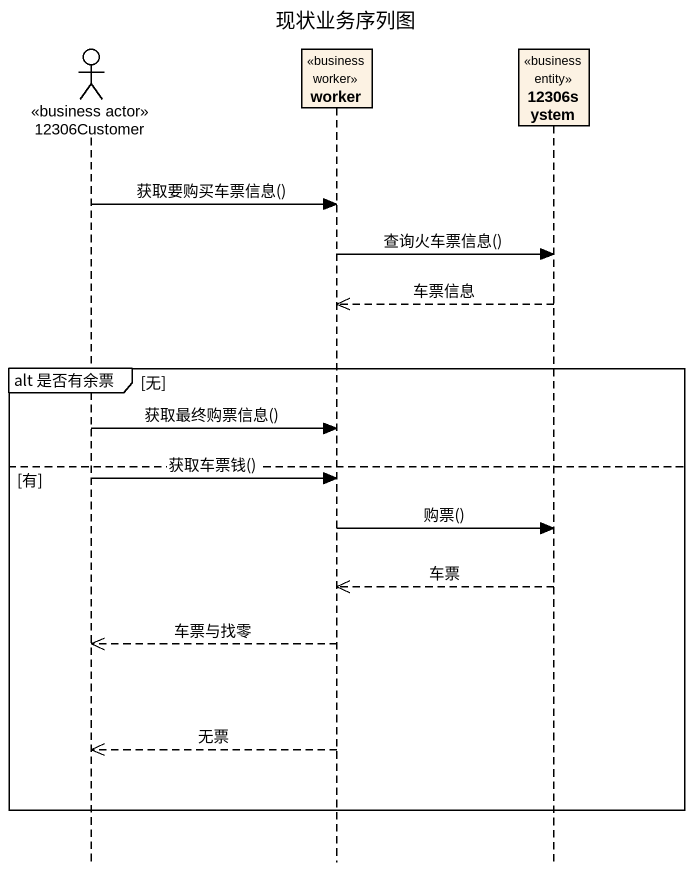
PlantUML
@startuml
title 现状业务序列图
hide footbox
actor "12306Customer" as a12306Customer <<business actor>>
participant worker <<business worker>>
participant "12306system" as c12306system <<business entity>>

a12306Customer -> worker : 获取要购买车票信息()
worker -> c12306system : 查询火车票信息()
c12306system -->> worker : 车票信息
group alt 是否有余票 [无]
  a12306Customer -> worker : 获取最终购票信息()
else 有
  a12306Customer -> worker : 获取车票钱()
  worker -> c12306system : 购票()
  c12306system -->> worker : 车票
  worker -->> a12306Customer : 车票与找零
  worker -->> a12306Customer : 无票
end
@enduml
